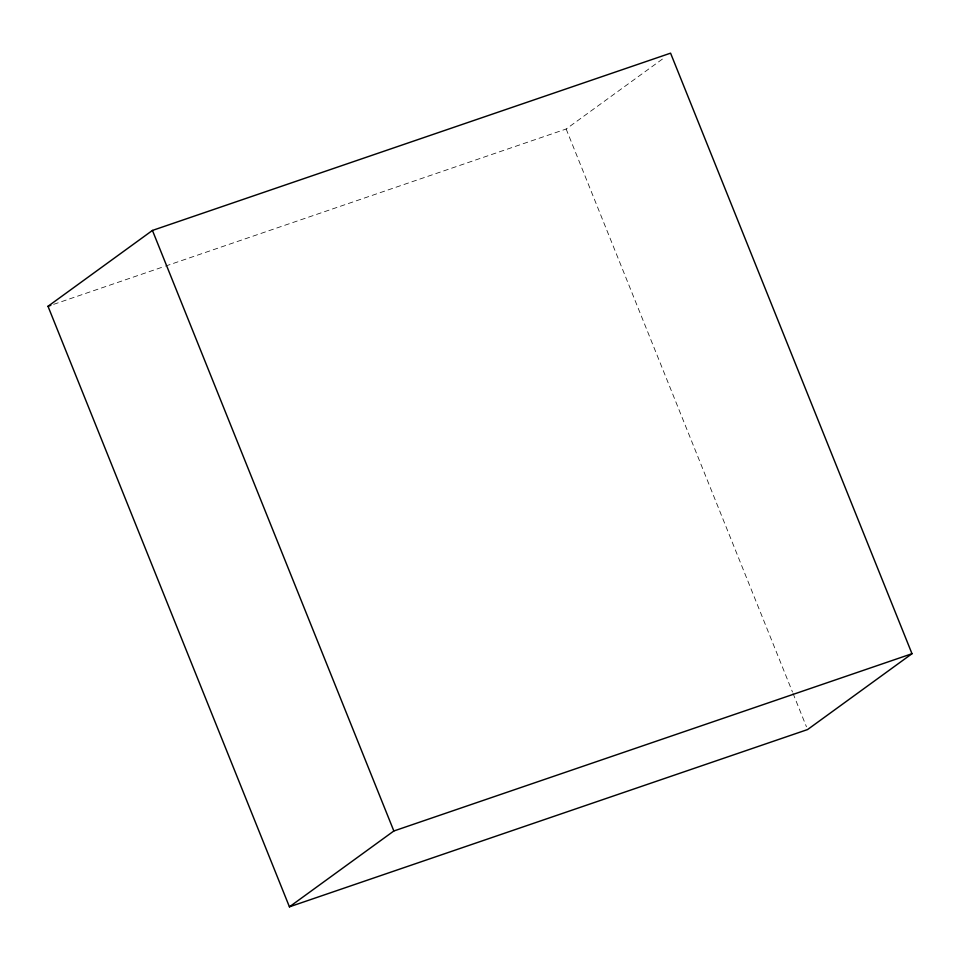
<?xml version="1.0" encoding="UTF-8"?>
<svg xmlns="http://www.w3.org/2000/svg" width="960" height="960" viewBox="0 0 960 960"><rect width="100%" height="100%" fill="white"/><g stroke="black" fill="none" stroke-linecap="round" stroke-linejoin="round"><path stroke-width="0.72" stroke-dasharray="4.8 3.6" d="M165.504 266.088L566.148 129.012L664.572 57.516M53.664 304.344L164.088 266.568M566.148 129.012L792.48 692.028M793.032 693.42L806.448 726.792"/><path stroke-width="1.44" d="M48 306.288L152.436 230.436L670.572 53.16L912 653.712L807.564 729.564L289.428 906.84L48 306.288L50.832 305.316M289.428 906.84L393.852 830.988L912 653.712M152.436 230.436L393.852 830.988"/></g></svg>
